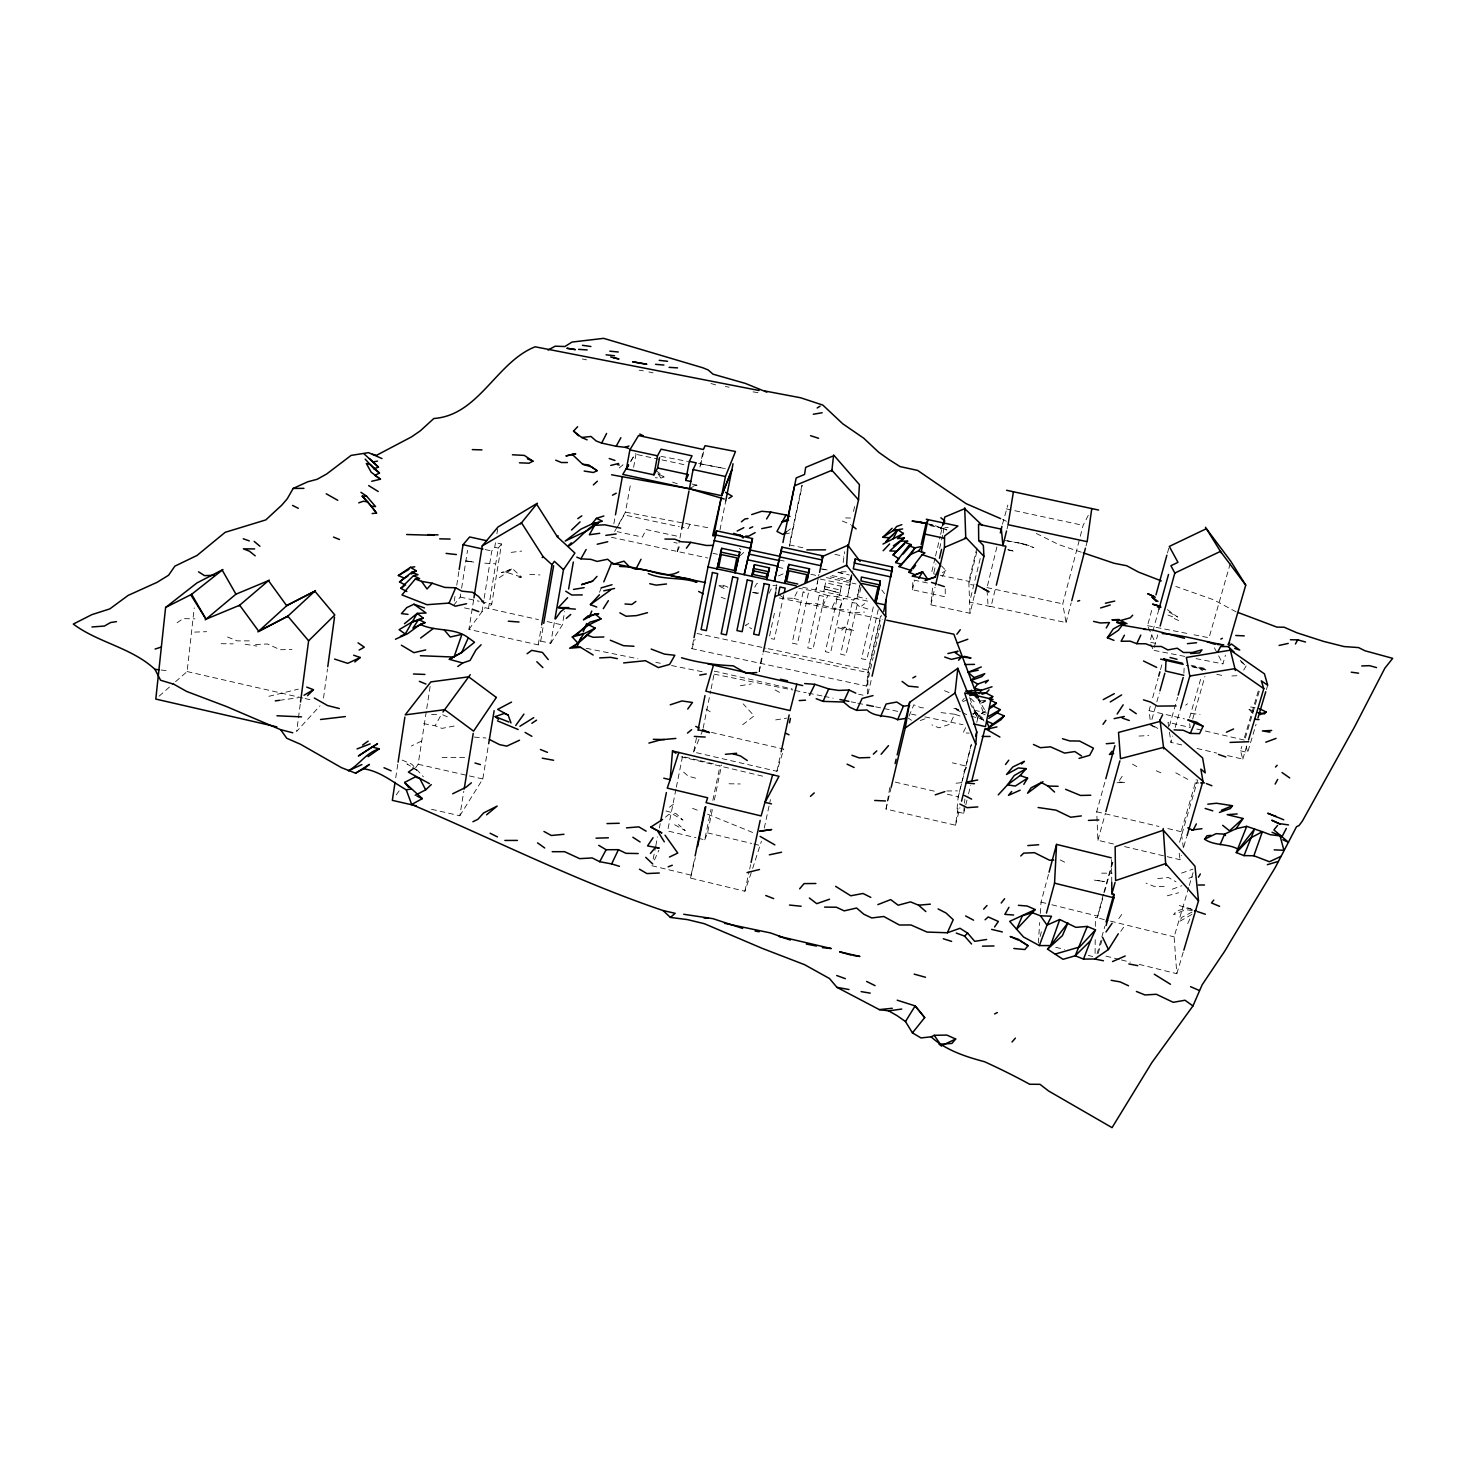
<?xml version="1.0" encoding="UTF-8"?>
<svg xmlns="http://www.w3.org/2000/svg" width="1466" height="1466" viewBox="0 0 1466 1466"><rect width="100%" height="100%" fill="white"/><g stroke="black" fill="none" stroke-linecap="round" stroke-linejoin="round"><path stroke-width="0.75" stroke-dasharray="5 3.75" d="M1103.275 894.645L1097.283 917.844L1108.259 920.556M1095.102 953.413L1095.212 937.635M1095.304 926.384L1095.377 917.368L1097.283 917.844L1103.88 894.315M943.243 533.074L944.745 520.961M974.304 595.746L970.034 613.264L930.855 604.872L932.633 587.115M867.579 693.931L868.184 672.619L881.323 615.225M1191.052 665.234L1203.769 668.184L1206.72 670.164L1186.287 665.436M1183.905 673.206L1184.162 667.03M945.24 588.819L945.258 596.809L912.475 589.79L912.952 579.876L929.224 583.376M1038.349 942.968L1039.687 922.535M1040.292 913.465L1041.025 902.103L1048.52 874.322M969.649 697.688L977.804 718.743L968.989 700.601M843.17 562.523L844.636 551.711M971.298 744.27L958.196 796.734L956.767 811.779L963.638 813.392L964.353 805.2M964.518 803.166L964.885 799.062M889.807 787.572L886.014 809.049L955.502 825.23L958.434 805.127M693.583 639.817L691.842 648.65L866.626 686.051L868.184 670.109L880.846 614.785M175.572 681.69L187.117 671.556L194.227 607.895M300.237 704.23L296.645 731.406L319.973 705.824M323.51 698.128L327.486 668.899M820.282 579.052L849.657 585.337L851.508 575.423L847.531 596.827L852.864 571.044M395.728 777.86L397.762 764.372M841.319 586.162L839.615 595.123L841.319 586.162L825.541 582.79L823.764 591.733L825.541 582.79M415.574 767.872L418.158 764.262L426.386 710.845M426.716 708.609L430.491 684.127M454.277 600.968L454.991 596.46M456.751 585.209L458.84 571.703M453.58 605.458L460.214 597.047L461.277 590.377M461.625 588.159L467.544 550.318M542.97 627.778L540.679 641.082L538.224 644.875L468.937 629.39L473.61 600.07M481.984 611.743L483.798 600.492M484.165 598.256L491.77 551.014L494.738 547.294L495.471 542.768M496.919 533.752L498.019 526.972M501.519 543.996L498.293 548.082L488.508 608.463L491.77 604.029L501.519 543.996L495.142 542.585M431.517 809.287L459.829 815.756L463.806 791.255M459.829 815.756L482.809 778.977L488.288 745.919M775.679 592.502L777.072 584.201M538.224 644.875L541.284 627.063M759.131 671.685L761.99 655.1M540.679 641.082L550.703 643.317L554.588 621.016M550.703 643.317L562.321 624.956L564.685 611.469M613.851 523.802L615.06 517.058M618.964 523.729L625.432 512.129L630.746 483.01M633.605 467.324L636.061 453.892M677.365 551.491L679.528 540.276M679.949 538.04L681.25 531.315M702.544 453.599L699.758 468.021L704.725 447.698M653.176 859.058L655.375 847.971M655.815 845.754L657.574 836.884M659.334 828.033L660.213 823.599M719.989 529.959L725.725 501.024M675.936 789.331L667.616 830.929L695.984 837.727M676.376 787.132L682.496 756.493M711.468 732.395L783.779 749.089L776.907 771.299L693.62 752.04L697.12 734.649M703.149 728.181L710.698 690.907M711.138 688.708L714.693 671.171L792.19 688.965M751.252 872.6L744.875 891.255L690.559 878.097L694.664 858.141M690.559 878.097L695.342 857.592M818.193 578.612L815.847 590.047L817.716 581.196M698.164 838.259L704.706 839.816L711.047 809.195M712.842 800.436L720.081 765.435M704.706 839.816L707.547 832.871L712.531 808.774M714.345 800.015L721.602 764.977M859.644 585.759L856.95 598.843L860.524 582.9M775.679 589.149L776.614 584.732M759.223 671.556L762.943 653.928M769.595 635.969L772.894 620.375M773.352 618.157L774.763 611.469M801.939 485.081L789.313 544.931L804.541 548.082M789.386 546.397L802.25 485.374M783.779 594.793L774.36 639.304L769.137 638.186M744.875 891.255L749.181 871.317M749.657 869.1L750.61 864.683M752.663 868.44L761.422 841.191M764.281 828.07L770.438 799.611M776.907 771.299L780.682 753.945M853.505 511.469L854.99 504.762M860.927 587.353L858.746 597.102L866.846 598.824M873.315 606.961L861.55 658.71L866.773 659.828L878.592 608.097M866.626 686.051L873.168 657.538M873.663 655.357L881.213 622.445M868.019 693.858L871.574 678.428M912.475 589.79L914.546 580.903M935.033 558.18L931.46 573.334L938.057 574.745M935.546 556.017L940.127 536.538M940.641 534.357L942.693 525.708M933.86 572.785L935.949 563.952M939.596 548.504L942.711 535.273M930.855 604.872L935.033 587.206M886.014 809.049L891.218 787.132M970.034 613.264L968.806 581.342L977.657 544.802M976.777 551.802L968.916 584.164L972.911 585.026M980.204 558.546L969.594 602.105L991.016 606.686L995.78 587.115M851.453 574.635L849.51 582.552L850.243 581.104L830.141 576.798M987.461 585.85L997.631 543.868M1002.469 524.187L1007.838 505.074M1007.05 528.878L1008.077 524.7M976.759 722.408L977.84 718.028M958.123 797.504L971.243 744.985M955.502 825.23L959.9 807.729M963.638 813.392L968 796.038M968.55 793.857L970.73 785.19M987.058 590.248L988.066 605.861L1066.057 622.592L1062.758 603.864L1079.727 538.443M1080.295 536.263L1083.117 525.359L1088.89 514.163M1066.057 622.592L1071.188 602.911M1086.013 546.03L1087.149 541.669M1040.09 936.572L1041.831 930.159M1158.855 609.416L1149.82 642.181L1155.538 643.317L1147.512 625.67L1152.349 608.06M1167.467 553.03L1169.282 546.433M1113.464 843.976L1097.924 840.293L1096.715 811.779L1105.199 780.92M1097.924 840.293L1105.254 813.813M1184.821 656.42L1153.449 650.281L1157.719 634.833M1150.132 719.44L1149.069 710.644L1150.26 706.319M1152.679 697.706L1158.085 678.282M1160.504 669.65L1162.3 663.182M1151.909 719.44L1156.216 704.047M1156.839 701.847L1159.294 693.033M1103.88 892.519L1112.254 862.613M1104.484 892.171L1113.464 860.084M1097.063 953.89L1104.869 926.237M1098.254 953.303L1102.469 938.35M1169.465 725.872L1177.583 697.266M1181.816 744.93L1170.931 742.382L1172.763 735.969M1175.182 727.411L1180.661 708.133M1230.249 563.567L1209.047 637.765L1191.455 634.302M1189.567 717.754L1200.691 678.96M1192.701 719.018L1204.905 676.522M1196.036 658.619L1222.919 663.878L1225.466 655.137M1183.374 847.788L1181.156 831.698L1196.293 779.619M1179.562 842.29L1197.722 779.857M1124.569 846.597L1180.038 859.717L1181.321 855.356M1183.85 846.652L1186.489 837.086M1139.155 964.353L1176.813 973.717L1174.119 936.847L1188.651 887.608M1189.274 885.482L1193.067 872.636M1227.555 755.595L1242.802 759.131L1240.529 750.812L1241.812 746.432M1244.414 737.691L1258.708 689.551M1245.349 738.039L1259.972 688.818M1176.813 973.717L1183.832 950.151M1242.802 759.131L1247.254 744.197M1240.529 750.812L1247.658 752.479L1256.069 724.277M1266.404 689.588L1267.705 685.245M818.523 575.918L818.981 574.415M691.842 648.65L695.104 639.176M599.502 592.282L602.086 586.034M693.62 752.04L700.235 736.28M701.06 734.319L702.709 730.38M689.918 524.297L688.049 528.621L681.433 527.21M908.993 716.141L913.868 704.816L920.795 707.638L926.75 708.17M677.365 551.473L680.645 543.886M654.477 859.919L658.857 850.262M1187.735 923.58L1191.088 916.268M806.685 603.259L816.342 603.68L838.735 609.599L843.903 598.458L853.249 599.979L856.254 598.403M965.599 727.704L963.144 732.872L969.118 733.11M832.267 607.199L837.306 596.735L843.903 598.458M960.028 715.994L954.696 714.235L949.858 724.277L938.881 727.814L931.936 724.9M822.811 605.953L827.832 595.636L837.306 596.735M779.582 595.178L784.145 598.036L793.876 598.311L797.889 590.303M769.009 593.309L773.04 585.374L776.98 585.282M940.659 528.914L942.693 524.938M754.752 587.243L756.676 583.688L760.744 583.065M617.131 527.595L624.095 514.896L679.234 526.734M423.601 723.618L435.127 725.762L441.468 714.272L448.266 717.222M614.639 531.462L617.882 525.671M630.783 461.552L635.144 454.148M1243.663 670.145L1246.155 665.967L1240.328 660.305M630.746 461.13L635.328 453.544M942.162 576.578L945.918 570.531L940.384 564.74M1119.383 780.443L1122.315 776.137M1120.775 931.368L1123.781 926.97M1118.851 918.541L1121.783 914.399M396.223 794.938L400.09 789.533M963.785 771.409L967.413 766.443L952.35 762.815M468.937 629.39L484.989 607.675L538.443 619.623M973.094 714.657L975.366 711.743L983.759 719.073M1253.045 713.502L1248.885 709.232L1250.81 706.924L1255.079 707.785M962.154 700.785L964.298 698.329M841.722 630.197L845.131 627.136L854.147 630.765L837.874 627.815L845.131 627.136M739.964 555.797L743.61 552.572L739.487 548.357M159.098 696.185L173.923 683.138M665.527 817.148L668.551 814.601L672.418 813.887L682.936 820.099L676.174 813.685L664.996 810.753M619.238 467.929L623.068 464.832L616.966 464.777L622.427 465.712M861.513 606.081L864.683 603.662M669.449 807.198L673.792 803.991M1185.628 705.164L1187.515 703.808M786.491 531.791L793.784 526.587M177.093 622.775L183.012 618.634L194.941 618.854M499.228 577.714L512.55 568.735L521.603 577.183L517.626 577.806M742.657 724.735L754.092 715.866L743.244 703.9M985.683 710.973L981.799 713.356L971.811 713.759M942.326 572.73L945.918 570.531M976.576 697.706L981.267 703.075L985.079 700.895M1191.913 914.436L1179.14 921.674L1181.926 917.276L1192.646 911.76M748.796 623.508L745.314 625.359L751.71 628.731M421.548 741.063L411.36 745.992M962.887 701.738L970.4 698.018L976.521 704.01M505.44 571.942L512.55 568.735L501.427 572.51L505.44 571.942L521.603 577.183M778.464 575.9L784.585 573.206M688.818 488.526L696.936 485.154L690.926 483.798M985.61 700.272L979.526 701.078L981.267 703.075L985.482 701.426M1188.816 878.281L1192.664 876.851M920.263 720.539L925.816 718.523M1172.305 889.184L1181.963 885.684M1181.541 873.113L1192.976 869.118M660.854 478.118L664.226 477L656.053 470.568L660.854 478.118L655.302 477.714M1167.284 895.799L1178.627 892.739M268.883 696.313L298.349 689.148M693.73 485.906L696.936 485.154M784.548 534.064L789.643 533.038M454.148 726.055L441.981 728.382L435.127 725.762M740.422 685.721L751.252 683.962M775.661 719.898L786.637 718.12M944.672 527.833L948.227 527.32M279.475 700.327L298.166 697.743M511.194 552.37L521.731 551.069M956.034 783.247L964.646 782.258M1157.737 878.574L1168.42 877.529L1175.989 881.762M1139.045 736.06L1148.758 735.565M854.788 612.531L864.555 612.055M1231.861 675.954L1238.587 675.624M255.505 644.545L267.398 643.977L280.134 649.731L291.972 649.456M194.648 632.103L206.651 631.681M431.59 714.473L439.488 714.308M1194.918 783.046L1198.767 782.972M1117 782.697L1125.192 782.569L1117.477 781.781M946.779 790.98L957.39 790.889M249.257 640.862L237.382 640.899L224.683 635.896M1101.644 873.168L1112.144 873.186M841.008 571.777L848.557 571.832M442.127 757.391L466.408 757.519M221.183 643.702L233.186 643.849M729.06 783.779L740.22 783.962M845.589 517.938L852.314 518.066M838.735 609.599L848.356 609.874M954.696 714.235L937.452 712.183M1164.224 886.6L1153.889 886.307L1146.027 883.082M484.77 563.182L495.087 563.769M529.739 574.36L539.983 574.947M753.781 592.722L759.608 593.125M474.324 737.105L485.942 738.003M161.132 670.017L167.307 670.695M1007.325 540.826L1021.637 543.483L1005.2 540.551M1192.243 910.533L1185.664 909.671L1173.57 914.766L1176.19 911.046L1187.68 907.857L1193.929 909.8M1191.143 713.282L1200.049 714.602M752.993 391.88L759.186 392.815M245.134 644.252L256.862 646.066M639.139 370.165L643.372 370.861M725.358 386.529L729.097 387.189M970.932 716.031L983.668 719.769M625.432 512.129L711.322 528.346M660.873 456.311L687.517 461.387M698.622 463.513L725.249 468.607M701.554 464.081L725.34 468.644M1147.512 625.67L1189.274 633.88M586.198 648.284L637.838 658.729M655.815 662.357L660.305 663.255M671.52 665.527L702.947 671.868M714.18 674.14L792.758 690.01M795.012 690.468L806.227 692.74M808.481 693.18L821.95 695.91M824.185 696.368L833.183 698.183M851.086 701.829L855.576 702.745M857.812 703.204L864.519 704.578M875.715 706.85L898.09 711.431M911.522 714.18L915.993 715.096M924.936 716.911L962.979 724.699M764.904 651.417L868.184 672.619M858.636 694.243L863.071 695.159M834.96 554.386L843.665 556.182M779.271 560.03L785.794 561.386M822.774 569.046L827.136 569.944M838.002 572.198L842.364 573.096M718.908 585.41L727.869 587.261M752.479 592.374L759.186 593.767M779.326 597.945L882.257 619.312M582.295 358.95L586.565 359.848M676.651 536.08L646.158 529.538L642.383 537.087L617.241 531.682M1216.817 674.323L1223.102 675.661M648.87 371.961L653.085 372.859M1006.244 508.867L1083.117 525.359M637.38 454.625L659.663 459.408M661.881 459.884L686.4 465.143M929.884 525.561L944.287 528.658M940.237 575.222L968.806 581.342M986.893 587.591L1062.758 603.864M820.209 568.716L826.916 570.164M838.094 572.546L849.272 574.947M832.028 575.588L850.921 579.638M673.847 542.42L677.237 543.153M712.971 553.323L717.405 554.276M777.915 567.232L784.328 568.588M810.808 574.269L816.379 575.46M826.384 577.604L856.016 583.944M611.414 537.271L707.675 557.996M824.863 586.693L840.714 590.102M802.745 587.243L869.723 601.573M697.083 633.477L765.967 648.229M768.184 648.705L868.184 670.109M485.136 549.567L491.77 551.014M460.214 597.047L479.144 601.243M481.251 601.701L491.77 604.029M464.502 607.877L471.062 609.325M494.738 547.294L498.293 548.082M547.13 621.566L562.321 624.956M418.158 764.262L467.214 775.422M469.432 775.935L482.809 778.977M187.117 671.556L302.857 698.036M305.093 698.549L311.763 700.07M1191.748 666.334L1206.738 669.797M974.377 710.222L986.49 713.007M1149.069 710.644L1184.528 718.89M1196.806 729.023L1244.707 740.165M895.286 782.129L936.499 791.695M947.348 794.224L958.196 796.734M1197.062 748.485L1216.67 753.048M1096.715 811.779L1158.928 826.457M1167.816 828.565L1181.156 831.698M684.714 757.024L697.981 760.176M700.18 760.707L713.447 763.859M681.122 756.786L764.611 776.632M707.547 832.871L751.655 843.445M753.854 843.976L760.469 845.57M651.857 865.71L691.695 875.312M958.672 709.544L953.285 708.225L960.395 711.688M1041.025 902.103L1049.693 904.247M1051.855 904.779L1097.301 916.012M1110.458 921.106L1174.119 936.847M1105.932 956.107L1119.218 959.405M1121.435 959.955L1130.304 962.154M1055.74 947.293L1064.444 949.455M1088.358 955.411L1092.701 956.492M695.617 778.171L688.287 776.192L681.727 770.475M1179.324 905.512L1193.342 910.038M710.9 383.487L717.021 385.301M827.832 595.636L814.894 591.311L798.878 588.287M867.854 609.013L858.856 606.136L853.249 599.979M1236.168 611.872L1213.775 599.851L1175.805 586.437M1081.248 552.187L1058.983 544.711L1035.766 533.184M793.876 598.311L800.326 600.492M672.564 482.131L677.823 483.982M722.976 585.209L727.191 586.803M1167.944 615.042L1175.842 618.029M692.593 808.352L700.033 811.229M707.51 814.143L752.644 832.468M721.125 597.212L725.34 598.879M944.452 690.688L949.547 692.758M842.327 521.053L850.628 524.462M1248.885 709.232L1254.108 711.413M402.069 760.084L411.763 764.171L423.381 776.797M985.244 714.822L981.799 713.356L984.822 710.222L979.526 701.078M1156.344 770.804L1163.528 773.975M1187.827 779.381L1173.808 771.702M1174.193 618.524L1180.606 621.456M1002.561 519.495L1006.409 521.255M962.191 712.549L967.322 714.913M719.604 586.363L725.835 589.35M658.564 474.104L664.226 477M1060.211 859.919L1067.743 863.786M1149.161 724.406L1155.739 727.979L1149.307 722.94M674.617 824.735L685.227 830.581L678.373 824.497M1167.376 609.636L1177.619 617.039L1166.808 610.791M775.129 689.918L781.708 693.638M1132.485 764.134L1139.375 768.129M1154.548 726.476L1157.792 728.455M955.594 708.408L958.892 710.479M410.407 766.077L406.962 763.914L410.718 766.333M412.587 767.543L418.213 771.189L413.852 768.239M706.044 709.068L712.641 713.411M908.169 718.028L911.449 720.301M1198.657 667.635L1203.256 671.3M1240.841 661.679L1246.155 665.967M984.053 721.089L975.366 711.743L983.026 720.942M881.799 590.01L884.511 593.583M978.188 697.285L981.267 703.075M1214.379 647.807L1217.586 653.836M1218.649 655.852L1222.919 663.878M1150.718 644.215L1153.449 650.281M978.463 699.429L984.016 714.162M977.309 713.172L978.518 717.424M1246.192 746.322L1247.658 752.479M1189.604 723.709L1190.264 727.503L1168.017 722.335L1168.842 728.071M1169.447 732.175L1170.931 742.382M1179.177 853.157L1180.038 859.717M1111.54 859.607L1111.759 882.422M803.13 591.952L792.153 643.116L797.376 644.234L808.407 593.07L803.13 591.952M819.219 595.398L807.784 647.935L813.007 649.053L824.497 596.515L819.219 595.398M825.486 589.204L838.955 592.85L825.486 589.204M836.958 599.191L825.358 651.692L830.581 652.81L842.217 600.309L836.958 599.191M852.204 602.453L840.623 654.221L845.864 655.339L857.482 603.571L852.204 602.453M470.568 561.588L464.246 560.727L474.489 562.229L470.568 561.588M1102.634 881.286L1094.167 880.095L1104.374 881.579L1102.634 881.286M1012.566 550.703L1006.171 549.384L1014.399 551.436L1012.566 550.703M932.852 524.901L926.677 523.582L946.908 529.941L932.852 524.901M1026.017 544.546L1019.768 543.08L1033.842 547.551L1026.017 544.546"/><path stroke-width="1.5" d="M872.068 676.229L885.757 616.71L885.849 599.631M935.565 584.989L944.452 547.441L944.58 535.97L957.921 526.037L926.255 519.239M974.835 593.565L983.924 556.329L983.374 545.48L978.702 540.569L978.537 524.278L1001.388 529.171L1002.927 545.59L1006.537 530.967M1046.449 913.08L1054.549 883.173L1056.565 844.398L1111.246 857.812M848.246 546.47L858.526 499.851L859.424 484.641L833.604 454.955M846.56 565.821L847.953 544.784M883.723 611.469L892.519 567.03L855.154 559.022L854.312 562.834M961.549 801.151L975.788 744.252L976.759 731.882L964.701 692.905L993.013 699.429M771.482 803.881L765.05 802.36L779.014 776.302L672.509 750.977L670.145 779.71L667.25 788.122L707.638 797.779L706.062 802.672L761.129 815.939L772.655 774.799M879.875 584.952L880.241 581.049L861.44 577.036L860.963 580.903L879.875 584.952L875.807 602.874L880.241 581.049M222.96 569.541L197.03 582.882L165.603 607.455L155.799 699.08L276.836 726.861M831.827 471.172L833.513 455.798L805.677 467.361L804.541 474.471L796.185 477.934L782.936 542.53M975.788 744.252L955.062 692.997L957.829 668.294L909.635 702.324L897.174 754.862M300.53 701.957L308.611 640.807L334.816 614.969L314.842 591.165L287.391 605.11L257.943 631.864L287.812 616.178L315.502 590.56M892.519 567.03L890.888 576.926L853.322 568.9L855.154 559.022M327.779 666.663L334.505 617.204M1091.767 508.574L1087.149 541.669L1008.077 524.7L1013.427 491.77M395.05 782.368L392.338 800.363L416.289 805.824M398.092 762.118L404.873 717.131M459.206 569.449L463.054 544.692L469.651 536.959L486.639 540.716M473.958 597.816L482.222 545.938L498.019 526.972L537.417 503.205M464.172 789.038L473.225 733.366M488.654 743.72L494.134 710.662M763.401 651.729L775.679 592.502M891.218 787.132L905.273 727.961L909.635 702.324M541.65 624.846L551.967 564.722L554.386 561.313L563.475 569.688L554.973 618.78M543.721 623.362L553.617 565.748M921.289 552.004L927.96 519.605L926.512 522.995M568.625 589.002L573.334 562.028M750.226 550.52L752.498 538.553L716.636 530.875L708.005 566.957L694.023 637.618M615.463 514.823L622.354 476.652M659.553 457.557L657.611 468.002L653.946 474.856L626.422 468.937L629.867 449.879L638.535 435.549L703.35 449.476L705.109 445.664L735.474 451.491L725.432 476.505L721.639 495.691L622.757 474.416L628.474 464.924M653.946 474.856L657.483 455.816L661.111 449.182L692.025 455.816L689.35 461.387L685.721 480.39L690.871 481.489M819.586 572.363L822.994 555.889L781.928 547.093L774.378 581.159L778.922 560.47L748.906 554.056L744.197 574.709L752.498 538.553M681.672 529.079L688.983 490.982M724.167 498.971L689.423 488.764L693.106 469.56L696.24 462.871L689.35 461.387M779.912 556.933L781.928 547.093M713.685 535.951L721.199 497.927L712.659 535.731M715.5 536.611L716.636 530.875M660.653 821.381L666.37 792.556M725.725 501.024L733.037 463.751M721.73 548.302L717.039 568.9L721.73 548.302L739.78 552.151L735.144 572.766L739.78 552.151M697.999 730.306L705.018 695.544M991.034 698.97L985.464 726.623L973.534 723.874M806.868 581.324L809.525 568.845L788.855 564.428L784.75 583.395L788.855 564.428M748.979 555.706L750.152 550.007L779.967 556.384L779.179 560.177M754.477 564.667L751.746 576.321L754.477 564.667L769.485 567.873L766.828 579.546L769.485 567.873M695.122 855.924L705.146 807.125M697.614 846.505L705.824 806.63M787.315 520.265L794.315 486.84M778.519 593.657L779.912 586.986L785.208 588.104L784.255 592.557M807.271 579.382L809.525 568.845M804.926 583.303L806.795 574.635L788.91 570.805L786.619 581.654L797.779 584.036M751.087 862.466L760.176 820.374M822.994 555.889L820.978 565.729L779.674 556.878L780.718 552.81M781.14 751.783L789.148 714.913M789.478 722.83L790.431 718.45M874.964 600.565L878.061 586.95L861.788 583.468M921.179 544.564L925.797 524.681M939.468 558.234L941.575 549.347M895.103 763.603L896.129 759.223M1000.325 532.928L1001.938 526.367M996.33 585.172L1005.896 546.232L978.702 540.569M975.66 736.317L976.759 731.882M971.83 780.847L984.914 728.804M796.808 684.219L790.082 710.57L705.879 691.201L713.484 665.106M1071.756 600.712L1085.426 548.229M1049.088 872.178L1056.565 844.398M1155.978 594.848L1166.863 555.229M1105.804 778.721L1114.893 745.644M1158.855 609.416L1168.512 574.452M1105.859 811.614L1119.877 760.872M1160.174 626.019L1174.834 573.059L1170.913 565.711L1177.968 562.339L1169.282 546.433L1206.39 528.695L1230.872 561.386L1245.733 585.136L1228.618 644.197M1158.69 676.119L1159.899 671.813M1159.918 690.834L1164.847 673.224M1106.079 925.559L1113.903 897.797L1113.867 894.315L1111.869 893.82L1115.076 882.477M1106.06 921.986L1113.867 894.315M1178.206 695.067L1183.19 677.475M1180.661 708.133L1189.806 676.028L1186.361 657.464L1230.359 650.171L1264.425 673.847L1267.705 685.245L1261.31 680.81L1263.802 688.654L1248.537 739.909M1187.039 835.748L1202.945 781.25L1200.856 769.082L1205.235 772.857L1202.596 757.922L1160.174 721.4L1160.009 720.008M1183.832 950.151L1198.492 900.857L1194.955 866.204L1163.326 830.214L1163.198 828.528M1258.011 717.772L1265.763 691.75M751.325 544.289L750.079 548.302L714.015 540.569M748.906 554.056L750.152 550.007M678.813 752.479L670.145 779.71L663.75 778.189M1059.735 919.512L1050.554 945.57L1047.512 949.143L1063.052 959.332L1075.201 955.777L1090.594 940.622L1095.505 929.884L1087.259 926.439L1075.879 927.355L1059.735 919.512L1047.017 925.119L1039.357 945.588L1023.525 936.994L1009.671 921.363L1035.234 909.561L1027.19 906.025L1018.412 905.31M1244.011 855.613L1253.851 855.759L1262.373 831.717L1246.723 826.348L1236.131 828.693L1224.586 834.154L1216.157 833.659L1204.557 839.23C1214.838 846.212 1227.995 843.225 1238.513 849.4L1254.548 829.005L1244.011 855.613L1236.278 852.571L1246.723 826.348M943.444 524.59L944.727 517.04L964.72 508.665L982.348 525.469M1087.259 926.439L1075.201 955.777L1083.502 959.094L1094.662 959.002L1103.44 960.761M1083.502 959.094L1090.594 940.622M382.003 458.583L368.534 452.646L351.125 455.395L326.79 473.903L317.169 479.29L307.805 481.764L293.182 488.435L287.244 498.806L281.784 505.129L265.786 519.917L225.159 532.323L197.049 555.431L174.875 566.151L168.553 575.258L157.027 582.35L128.128 595.416L109.803 608.903L91.9 614.62L73.3 624.076C98.442 642.859 131.354 647.441 154.956 669.357L160.582 680.242L173.758 684.201L186.64 691.439L226.57 706.575L280.629 729.683L286.75 738.259L300.475 744.252L341.431 767.634L355.578 773.168L363.715 768.77C380.244 771.354 392.21 781.763 406.229 789.789L411.671 804.486C495.343 840.036 576.999 881.451 663.072 910.551L670.402 917.423L687.517 919.622L704.358 923.708L762.155 948.337L804.614 964.701L829.536 978.555L836.921 987.333L879.325 1009.616L888.689 1010.88L897.21 1015.736L905.493 1021.545L912.438 1032.87L920.96 1037.928L931.112 1036.828C945.57 1050.169 965.746 1056.748 984.621 1061.75C999.812 1068.714 1014.93 1076.154 1029.663 1084.254L1039.999 1084.327L1048.557 1090.961L1112.053 1127.647L1151.745 1062.758L1192.957 1005.933L1202.157 984.785L1221.838 955.411A101.557 13.322 -70 0 0 1229.479 943.078L1275.237 867.542L1296.53 826.677L1298.931 825.651L1302.431 821.015L1354.547 726.916L1384.839 668.221L1392.7 658.344L1365.029 650.794L1358.579 647.587L1344.047 646.561L1323.523 641.375L1296.915 632.799L1284.106 627.21L1276.923 627.118L1238.33 612.586M577.219 646.469L580.646 638.131M583.23 631.883L586.657 623.545M589.222 617.296L591.788 611.047M603.79 581.855L611.505 563.109L705.476 582.625M935.125 577.109L940.384 564.74L934.887 558.931L922.169 554.643L908.847 572.29L915.096 574.709L922.627 571.832L927.74 579.235L935.125 577.109L925.064 580.591L927.74 579.235L912.365 576.175L915.096 574.709M1220.115 844.654L1224.586 834.154L1225.484 835.583M816.195 698.696L823.067 701.389L843.536 702.012L849.84 707.308L856.639 710.369L866.974 709.984C875.88 718.193 887.901 714.382 897.613 719.696L903.386 706.209L909.671 705.366M1190.282 733.403L1194.698 723.105L1203.11 726.275L1199.554 733.623L1190.282 733.403L1183.3 730.288L1174.046 729.866M406.852 591.549L400.768 588.306L413.559 575.625L419.679 578.685L415.281 579.07L401.977 594.939L426.973 604.707L449.091 603.076L455.688 587.793L461.827 591.165L472.51 592.282L478.557 596.497L484.183 603.314M880.553 716.562L886.124 704.01L896.789 702.031L903.386 706.209M395.435 639.231L407.585 633.733L420.284 624.406C435.604 631.974 454.258 627.136 468.314 637.747L461.68 652.498L449.347 659.315L462.67 662.999L470.055 660.47L476.029 649.878L481.105 644.783M824.625 907.106L836.371 907.234L844.214 910.862L856.602 908.022L863.877 914.271L871.775 917.954L883.778 916.488L899.373 925.009L910.991 924.973L927.025 932.064L947.366 932.761L953.23 919.695L945.973 912.988L938.075 908.92M823.067 701.389L828.711 688.91L838.68 690.431L849.052 690.01L855.814 693.125M843.536 702.012L849.052 690.01M856.639 710.369L862.1 698.476L872.985 695.599M1124.422 635.199L1121.069 641.265L1130.121 641.155L1136.791 643.684L1140.786 635.108M685.721 480.39L688.415 474.618L657.611 468.002M552.169 851.691L564.612 851.691L579.675 858.655L592.209 857.94L599.722 861.715L611.652 863.932L618.432 849.675L625.982 853.322L638.205 853.542M809.525 695.287L814.858 684.329L828.711 688.91M1281.889 836.939L1286.323 828.437M882.972 544.051L893.215 538.773L897.668 529.812L900.106 529.684L893.325 530.564L882.825 537.271L889.276 537.747L892.886 535.053M1159.918 720.246L1162.648 714.767M577.622 426.716L573.536 431.096L581.654 437.473L591 436.465L596.112 440.954L601.646 443.08L606.594 433.46M942.693 524.938L944.745 520.961L940.86 517.755M1201.955 828.711L1191.675 829.994L1193.049 830.251L1196.366 823.874M619.587 566.426L629.574 566.939L635.786 569.266L641.045 559.261M1217.586 652.315L1220.592 646.579L1228.068 646.561L1231.477 644.032L1239.741 650.079L1234.702 648.375M400.401 636.317L405.239 633.972L417.224 613.356L426.075 613.026L413.962 604.212L406.76 607.62L401.446 613.613L408.024 614.382M599.722 861.715L606.118 849.73L618.432 849.675M905.493 1021.545L915.15 1005.914L924.698 1017.587L912.438 1032.87M1275.145 784.072L1277.692 779.436M601.646 443.08L616.16 446.269L620.888 437.711M1236.131 828.693L1243.04 818.486L1227.189 814.656L1237.176 813.942M576.816 557.153L580.884 558.839L586.125 549.53M1295.413 643.977L1297.758 639.854L1305.528 642.016M1106.005 931.991L1112.126 923.268M1118.301 933.805L1108.443 949.51L1094.662 959.002M1008.956 907.344L1004.833 914.363L1013.611 915.022M626.422 468.937L628.602 465.253M1106.244 627.961L1109.45 622.555L1100.343 622.977L1093.563 621.382M1117.147 714.034L1123.158 704.834M1198.437 877.199L1200.342 873.993M918.724 578.337L922.627 571.832L912.365 576.175M1132.687 615.17L1130.304 617.772L1120.647 620.539L1111.924 619.806L1119.218 619.513L1116.726 622.409L1123.781 623.142L1118.448 630.215L1107.38 637.747L1113.977 640.367M789.991 516.527L785.996 515.006L776.962 531.443L782.844 534.412L786.491 531.791M911.027 554.295L914.931 547.844L922.041 546.397L918.614 550.868L911.027 554.295L899.006 566.591L911.632 570.64L908.847 572.29M1023.818 784.365L1027.574 778.134L1020.153 775.551L1007.49 784.86L998.254 794.884M766.59 518.946L770.841 512.092L785.996 515.006M603.314 608.628L608.372 600.657M653.048 837.727L647.551 845.9L659.224 848.081L655.522 847.293L650.428 853.432M979.068 693.748L981.414 690.266L992.024 686.766M994.589 926.988L998.364 921.473L988.212 916.946L985.097 919.768M563.475 569.688L574.91 553.048L557.392 536.868L536.629 504.176L520.65 523.838M881.103 754.257L888.488 745.626M523.93 714.107L515.757 725.468M1204.557 839.23L1206.994 835.73L1211.063 835.382M555.577 618.854L560.635 611.688L564.996 608.298L575.405 609.141M1103 724.332L1105.877 720.337M687.719 709.031L692.483 702.471L681.892 700.95L670.219 704.816M442.97 712L470.238 674.708M542.2 557.575L543.006 556.494L521.511 522.812L482.222 545.938M557.392 536.868L558.143 535.841M686.363 548.211L690.724 542.347L706.612 545.499L712.531 545.37M956.895 634.228L960.285 629.72M912.97 568.863L915.627 565.326M1207.801 804.193L1216.432 803.24L1232.485 805.714L1230.341 808.536L1219.382 812.457M1005.493 764.501L1008.773 760.213M1213.756 900.032L1211.521 902.946L1219.565 906.336M895.634 562.541L908.645 545.755L911.302 544.637L905.09 542.457L893.087 554.973L898.896 558.876L895.634 562.541L901.902 564.52L899.006 566.591M903.203 562.852L914.931 547.844L908.645 545.755M985.464 683.046L988.396 680.206L977.73 684.072L974.45 688.177L981.414 690.266L965.563 691.182M1001.205 903.019L1004.613 898.75M596.424 518.341L591.898 523.967L580.957 529.116L565.198 541.082L587.17 530.619L598.623 522.592L591.898 523.967L602.398 521.2L596.424 518.341L603.864 515.977M1112.144 751.178L1109.45 754.514L1113.61 753.542M892.116 528.291L882.825 537.271M988.762 718.377L997.192 712.934L1004.137 715.866L1000.966 719.733L986.398 729.262L999.904 737.05M1277.564 825.431L1273.917 829.921L1288.504 842.327L1282.805 839.761M889.276 537.747L885.94 541.76L897.668 529.812L903.441 533.459L893.215 538.773M1011.668 791.493L1008.48 795.342L1020.153 790.192M1020.153 775.551L1026.237 768.642L1018.375 767.964L1006.519 774.451L1012.804 766.975L1024.386 761.312L1021.545 764.006M799.648 888.817L804.064 883.595L815.866 883.503M1018.247 940.091L1010.147 936.517L1018.485 939.321L1028.069 945.717L1024.862 949.528L1013.812 948.484M889.605 543.959L883.173 550.74M580.06 521.914L571.52 529.996M955.667 1039.027L951.91 1043.426L939.083 1044.305L941.392 1045.771L955.667 1039.027L946.834 1035.069L934.227 1035.308L931.112 1036.828M893.087 554.973L904.54 543.996M1012.016 1042.014L1015.388 1038.13M903.038 554.13L911.302 544.637M564.996 608.298L558.344 607.62L567.599 597.725M599.447 594.756L590.395 604.652L596.772 607.052M1107.38 637.747L1113.225 628.969L1123.781 623.142M455.688 587.793L444.839 587.426L432.195 583.23L427.027 588.966L421.548 581.361L415.281 579.07M1259.349 708.646L1266.166 711.981L1264.388 713.942L1257.975 712.586M983.668 909.14L987.003 905.512M997.192 712.934L1000.215 709.617L993.435 706.209L989.55 708.591M1095.505 929.884L1079.599 946.981L1055.318 954.054M592.557 581.159L581.654 584.604L592.557 581.159L597.01 576.395M989.678 699.758L992.702 696.533L986.032 692.997L968.806 692.557L971.683 690.156M958.544 660.231L961.659 656.933L971.005 657.996L964.097 656.31M989.257 726.751L1004.137 715.866M1275.512 767.048L1277.198 765.27M1035.234 909.561L1016.543 929.371L1022.37 915.792L1032.229 912.695L1040.457 915.774L1051.525 916.25L1047.017 925.119L1040.457 915.774M989.037 689.863L986.032 692.997L981.945 694.243M993.435 706.209L996.422 703.13L991.364 700.601M896.386 551.179L889.77 550.941L904.284 537.875L897.449 538.608L903.441 533.459M1236.278 852.571L1250.59 837.966L1262.373 831.717L1270.161 834.667L1280.698 835.986L1272.048 832.267M307.53 695.672L313.449 689.698L306.742 687.114M1020.776 855.979L1023.689 853.139L1034.465 852.681L1049.528 860.212L1053.797 860.102M971.17 680.426L974.139 677.604L984.804 673.627L981.835 676.614L971.17 680.426L977.73 684.072M873.315 754.165L876.796 750.867M415.19 795.268L425.671 789.862L431.261 784.585M595.233 628.126L583.505 633.99L578.08 643.317L572.271 636.995L588.874 624.901L595.233 628.126L578.08 643.317L569.633 648.229L580.573 647.331L593.18 655.009M287.098 616.838L287.812 616.178L308.611 640.807M593.345 484.916L597.377 481.215M590.926 631.443L573.701 646.671L580.573 647.331M1243.04 818.486L1229.534 830.819L1222.681 825.321M568.496 545.444L571.355 542.841M1047.512 949.143L1062.41 935.638L1067.926 922.92L1050.554 945.57L1039.357 945.588M810.441 796.35L814.235 792.904M956.272 933.072L964.536 936.078L967.743 933.201L974.688 941.337L986.618 939.486M566.279 618.359L570.714 614.492M670.402 917.423L675.166 913.3L663.072 910.551M368.094 756.658L379.254 748.833L372.089 746.982L358.382 755.998L377.532 743.775L372.089 746.982M486.565 814.803L497.157 806.08L483.615 812.952L477.971 819.237L472.913 821.73M238.903 605.879L269.194 580.041M471.392 782.789L466.06 787.242L452.682 793.784M205.222 619.861L236.667 593.565M1042.949 781.671L1027.538 793.216L1031.074 787.81L1040.97 782.697M354.809 661.954L360.215 657.501L353.654 655.21M404.469 623.71L417.224 613.356L423.289 618.194L411.433 622.39L399.1 629.684L405.239 633.972M687.481 733.073L691.622 729.702M741.43 521.804L744.948 518.964L747.972 518.524M1227.977 644.307L1229.699 642.914M405.606 585.154L399.54 581.965L411.836 572.235L416.362 570.805L410.37 567.36L398.349 575.533L404.451 578.19L407.86 576.083M399.54 581.965L404.451 578.19M363.715 768.77L369.414 764.409L355.578 773.168M420.632 638.04L433.405 628.419M635.859 601.463L631.791 604.468L625.011 603.974M398.349 575.533L408.977 569.376M527.119 653.726L531.737 650.354L542.42 652.425L548.229 659.553M893.399 545.773L904.284 537.875M457.777 666.517L462.67 662.999M413.852 768.239L408.391 772.142L429.355 783.577M362.615 745.058L368.149 741.136M662.54 819.476L650.831 827.062L661.697 832.871L650.831 827.062M905.273 727.961L955.062 692.997M577.787 518.652L581.819 515.849M590.395 604.652L610.699 589.918M598.623 522.592C586.492 527.943 579.4 539.433 568.588 546.177M531.828 723.306L536.501 720.209M400.768 588.306L403.993 586.217M737.16 531.058L743.793 527.687M1027.574 778.134L1015.26 786.069L1007.49 784.86L1014.27 775.496L1026.237 768.642M728.84 498.385L732.212 496.241L725.578 492.301M533.734 717.644L519.917 726.275M411.268 573.976L416.362 570.805M922.169 554.643L924.954 552.92L918.614 550.868M1110.275 701.957L1121.618 694.921M817.167 407.988L820.08 406.174M990.631 706.685L996.422 703.13M588.874 624.901L601.023 618.89L595.049 613.888L583.431 619.843L587.829 615.995L598.733 613.778L595.049 613.888M974.139 677.604L968.036 672.308L981.267 666.957M304.012 695.25L313.449 689.698M944.452 547.441L966.406 538.022L983.924 556.329M511.524 702.104L497.652 709.397L508.171 715.096L510.993 722.958M988.689 716.306L1000.215 709.617M988.89 698.714L992.702 696.533M359.152 650.043L364.301 647.166L358.052 642.841M411.671 804.486L422.318 798.622L404.616 782.423L415.245 776.925L419.826 778.556L425.671 789.862M912.842 677.933L915.719 676.321M449.347 659.315L461.68 652.498L474.526 642.273L468.314 637.747M498.55 719.366L495.16 716.617L504.231 713.447L508.171 715.096M755.155 532.634L748.595 536.171L745.663 536.098M1103.238 699.63L1114.27 693.693M612.495 495.178L616.233 493.199M380.445 479.217L371.173 472.217L366.335 463.513L370.44 464.557L379.474 473.005L374.948 475.35L380.445 479.217L371.723 481.269M379.254 748.833C366.317 752.534 359.701 764.501 348.432 770.786L361.9 764.556M512.404 454.79L524.297 455.395L532.964 461.167L529.043 463.201L519.477 462.816M314.842 591.165L286.695 605.715L268.48 580.628L235.953 594.188L222.209 570.127L190.837 594.939L206.01 619.183L239.673 605.22L258.676 631.205L287.812 616.178M548.009 350.044L555.211 346.196L564.868 346.526L572.015 342.073L603.644 338.353L702.947 367.819L708.17 369.963L713.026 374.178L745.424 383.432L766.773 392.137M165.603 607.455L191.643 594.298L206.01 619.183M994.589 1013.941L997.375 1012.548M572.253 454.35L575.753 453.874L565.931 455.944L572.253 454.35L582.662 464.264L591.659 466.958L597.083 470.714L593.4 472.492L584.164 471.044M905.09 542.457L907.802 541.137L901.132 541.064M1220.812 639.084L1222.369 638.333M1174.834 573.059L1220.427 551.399L1245.733 585.136M360.215 657.501L347.717 663.347L334.578 659.077M749.547 528.291L752.754 526.789M787.883 519.202L781.726 522.061L788.561 520.448M519.532 740.22L506.796 746.121L499.613 744.655L489.387 739.487M1280.899 856.401L1269.409 861.733L1253.851 855.759M411.433 622.39L418.653 619.495L425.012 622.61L412.899 628.181L418.653 619.495L423.289 618.194M1226.437 732.194L1233.547 728.987M1156.161 601.372L1152.148 597.193L1153.925 596.405L1147.658 593.675L1155.263 597.248M821.363 557.007L847.916 545.315L860.102 561.405M1112.511 961.568L1125.21 955.979M774.983 596.644L846.597 565.235L885.757 616.71M1259.954 714.602L1266.166 711.981M794.865 485.631L831.918 470.293L858.526 499.851M964.976 537.71L966.406 538.022M1221.398 810.258L1232.485 805.714M901.847 524.645L896.679 526.459L893.325 530.564L902.653 528.933M877.841 904.632L890.687 899.611L898.145 905.218L910.551 901.883L918.577 905.2L925.871 911.577M357.044 748.924L370.128 743.885M420.284 624.406L425.012 622.61M668.203 866.809L672.289 865.252M365.181 459.115L374.05 468.79L378.466 467.141L364.136 453.91M1265.763 742.217L1276.08 738.388M669.467 857.042L677.75 853.065L665.033 835.18M957.371 643.024L967.817 639.249M978.188 697.285L976.118 693.418L973.626 694.334L976.576 697.706M947.366 932.761L960.01 928.29L967.743 933.201M358.73 502.838L363.33 501.244L367.599 501.83L376.542 513.063L372.162 513.558M829.536 899.226L816.745 903.661L809.397 898.017M616.16 446.269L625.102 447.313L628.969 445.994M969.686 695.617L976.118 693.418M935.216 794.847L944.855 791.622M751.692 514.584L761.697 511.286L770.841 512.092M155.084 649.053L160.967 647.147M1100.636 607.932L1110.257 604.982M675.863 738.424L660.8 739.799L648.907 743.079M1267.357 864.683L1278.242 861.44M601.023 618.89L589.882 622.189L576.431 634.833L583.505 633.99L572.271 636.995M1079.031 758.398L1089.696 755.283L1093.453 748.21L1079.562 741.045L1069.777 740.935L1062.502 738.717M601.152 587.866L612.018 584.732M1077.657 601.133L1079.636 600.565M635.786 569.266C650.409 568.093 664.153 580.005 678.721 571.832M647.514 612.678L636.592 615.61L626.074 616.251L619.825 612.825M747.037 872.6L759.48 869.503M610.754 465.437L618.597 463.494M1194.442 910.826L1195.999 910.441M597.212 544.234L607.749 541.742M425.708 649.914L413.943 652.682L401.372 645.205M1105.382 603.241L1114.728 601.078M947.861 653.543L958.049 651.216L955.337 652.81L961.659 656.933L951.416 659.37L944.672 657.025M1279.122 645.443L1288.229 643.409M986.398 729.262L996.935 726.916M466.555 603.717L455.285 606.209L449.091 603.076M603.772 590.835L614.529 588.471M1114.142 718.633L1124.294 716.471M769.357 854.825L781.58 852.222M968.036 672.308L978.243 670.182M413.559 575.625L418.012 574.709L411.836 572.235M761.734 528.64L771.464 526.66M373.225 461.918L377.495 461.13M966.79 782.019L977.712 780.004M699.703 675.111L706.264 673.957M813.3 414.237L822.133 412.752M573.481 589.424L584.146 587.664M1189.806 676.028L1234.958 668.624L1263.802 688.654M406.229 789.789L411.268 788.983M897.613 719.696L906.061 718.358M116.474 621.639L110.61 622.519L104.453 626.037L91.973 626.972M599.704 533.312L589.369 534.76L594.591 525.359L604.743 524.81L620.686 528.126M888.689 1010.88L901.773 1009.048M605.861 535.365L616.16 533.954M275.296 700.895L279.475 700.327M410.37 567.36L414.75 566.811M320.541 719.494L345.353 716.562M1081.322 815.921L1070.693 817.24L1055.978 810.148L1038.093 807.509M666.499 583.981L656.182 585.154L649.731 583.706M1248.739 741.723L1230.047 742.419M879.325 1009.616L892.281 1008.278M1187.423 643.666L1196.568 642.731M563.952 834.282L551.326 835.492L543.959 831.46M725.377 754.312L736.628 753.267M918.577 905.2L930.379 904.155M985.354 729.262L989.568 728.895L987.186 722.573M623.636 662.925L645.425 660.69L658.381 667.58L669.614 664.428L674.836 655.284L664.465 654.129L651.179 649.072M1106.262 743.72L1114.197 743.06M626.495 827.869L638.81 826.861L646.139 831.167M825.56 549.842L806.868 549.878M1027.831 845.589L1038.679 844.746M1190.575 653.561L1199.683 652.901L1201.992 649.841L1192.353 652.48L1183.447 652.498L1177.235 648.21L1167.816 649.914L1161.365 646.488L1152.423 646.396L1145.771 643.794L1136.791 643.684M977.84 806.905L967.102 807.674L959.827 804.028M756.786 672.528L746.176 673.26L733.165 665.802C715.683 665.106 698.183 662.632 681.525 657.758M799.19 700.583L805.512 700.18M599.686 657.922L610.534 657.318L617.351 658.637M1271.663 730.471L1262.373 730.929L1269.977 732.139M406.687 534.522L433.881 535.31M659.297 873.003L646.927 873.571L639.469 869.21M1088.45 820.41L1098.804 819.934M1361.731 665.967L1369.482 665.656L1376.537 667.598M214.238 575.295L204.525 575.625L198.57 571.85M869.796 757.501L859.131 757.867L851.929 755.265M603.882 636.959L593.107 637.289L586.547 634.925M596.039 838.167L608.372 837.801M606.997 823.58L619.22 823.269M1090.759 795.232L1080.479 795.452L1065.562 789.294M1200.709 782.936L1204.557 782.862M964.848 664.538L974.523 664.373M982.495 946.156L993.985 945.955M582.259 594.903L571.795 595.013L565.729 591.219M362.212 496.149L366.555 496.113L375.571 506.576L371.338 506.173L362.212 496.149L367.599 501.83M293.182 488.435L303.938 488.361M567.415 462.523L561.368 462.523L555.724 460.177M558.344 607.62L568.881 607.602M504.854 840.458L517.425 840.421M1198.345 885.006L1204.502 885.006M982.073 736.445L990.081 736.463M254.663 548.925L243.356 548.852L249.422 551.198L255.212 555.834M664.904 539.048L674.8 539.195L680.957 541.724L690.724 542.347M1290.428 639.744L1297.758 639.854M439.69 538.847L450.099 539.067M653.305 739.322L664.465 739.56M427.651 534.632L438.059 534.87M472.309 449.604L481.966 449.879M301.501 716.874L276.946 715.775M1040.713 782.258L1047.933 786.014L1058.122 786.307M413.467 673.994L424.92 674.433M1274.192 849.877L1283.886 850.262L1279.873 835.089M1235.765 635.493L1244.213 635.859M1176.08 705.934L1157.26 706.099L1150.59 702.067L1143.443 699.85M874.707 800.454L885.482 800.967M580.884 558.839L590.945 559.371L597.157 561.423L607.657 559.242L613.356 564.263L624.003 561.166L629.574 566.939M633.972 646.268L623.398 645.663L610.314 640.221M694.334 736.408L705.183 737.068M703.882 917.918L708.005 918.174M669.119 367.343L677.53 367.893M1254.566 719.275L1259.056 719.568M578.612 349.348L587.188 349.934M1217.348 644.472L1223.798 644.93M508.335 621.199L519.001 622.005M804.669 683.559L814.858 684.329M1144.03 629.317L1152.789 630.014L1184.51 638.315M655.522 364.319L663.915 365.052M420.375 655.705L454.02 657.061L461.918 634.375L450.264 637.014L444.436 630.142M1222.497 644.728C1202.102 641.045 1183.044 634.998 1162.3 633.55M609.801 351.18L618.267 351.987M918.101 687.096L908.389 686.143L902.085 681.415M966.277 782.936L974.45 783.724M806.355 944.067L816.58 946.065M822.353 947.641L831.24 948.539L778.812 936.279L790.394 940.018M918.357 521.749L912.035 521.108L926.677 523.582L918.357 521.749L924.515 523.105M789.496 905.053L801.132 906.245M154.956 669.357L159.079 669.797M606.081 354.809L614.547 355.762M659.187 360.324L667.525 361.277M582.662 464.264L588.636 464.924L597.083 470.714M446.122 553.397L456.402 554.569M1351.267 672.198L1358.579 673.187M582.46 345.316L590.926 346.507M1157.37 606.924L1160.834 607.4M1288.504 824.918L1279.25 823.599L1271.737 820.227L1280.166 824.222M853.267 955.429L859.901 956.455L839.597 951.819L851.068 955.099M861.11 991.621L870.236 993.123M421.548 581.361L432.195 583.23M611.597 474.801L689.423 488.764M1111.155 980.296L1120.152 981.908L1128.527 985.793M836.921 987.333L849.034 989.532M542.255 758.179L553.617 760.268M1128.82 963.95L1137.781 965.654M755.137 931.02L759.113 931.79M839.908 699.539L848.851 701.371M866.754 705.036L873.479 706.392M683.706 914.271L712.971 918.669L742.657 928.436M886.728 620.246L953.853 634.192L977.675 697.321M1006.592 490.304L1098.602 510.04M629.867 449.879L657.483 455.816M693.106 469.56L725.432 476.505M944.196 538.242L925.449 534.21M854.586 563.146L892.189 571.19M715.17 534.815L751.252 542.53M780.883 551.124L822.224 559.975M720.411 552.004L738.571 555.889M747.733 559.792L777.731 566.206M787.938 568.222L808.737 572.675M753.359 568.46L768.459 571.685M708.005 566.957L796.203 585.832M876.356 603.002L885.226 604.89M463.054 544.692L482.937 549.072M780.462 679.253L787.499 680.792M1116.726 622.409L1125.173 624.296M1160.614 659.132L1183.172 664.355M707.62 663.75L802.708 685.575M1182.586 663.273L1163.509 658.875L1166.038 660.378L1165.47 671.025L1183.813 675.276M613.631 357.741L619 359.005L610.662 357.008M991.621 929.389L1002.323 931.918M764.849 390.982L800.674 397.781L822.829 405.074L842.73 423.766L863.676 438.169L878.757 452.316L889.294 459.774L900.014 466.573L917.624 470.421L966.094 503.644L1000.637 518.616M1054.549 883.173L1113.903 897.797M699.08 730.013L709.489 732.634L702.562 729.665M339.324 708.536L327.541 705.549L314.31 698.018M1145.679 629.226L1121.563 625.047M280.629 729.683L292.779 732.78M1170.033 657.501L1177.015 659.297M372.511 454.24L376.524 455.303L411.598 436.85L420.339 430.821L433.826 418.506C478.961 415.299 496.369 361.992 535.182 346.801L759.095 390.506M914.143 974.12L925.486 977.254M1159.185 606.026L1152.569 604.175L1160.632 606.466M733.183 753.854L740.477 755.961L747.275 760.524M724.516 923.305L770.548 932.944L782.056 937.067M474.966 762.998L480.39 764.611M1207.104 641.851L1215.204 644.325M611.652 863.932L619.44 866.314M625.102 447.313L628.841 448.486M1205.144 808.444L1212.803 810.845M931.533 582.442L935.821 583.798M943.279 938.753L951.617 941.392M810.57 435.695L818.614 438.279M970.62 693.143L974.249 694.316M1197.117 911.504L1205.382 914.253M937.965 584.476L944.379 586.638M497.469 720.851L518.158 729.518M1083.301 552.865L1113.977 563.237L1126.786 565.766L1138.624 572.143L1161.274 580.903M609.215 458.51L614.932 460.471M1122.131 718.01L1129.278 720.502M1218.448 754.404L1225.796 756.969M243.228 538.773L249.293 540.899M413.962 604.212L424.499 607.932M733.715 533.294L742.621 536.501L739.945 534.998L743.152 538.04M836.701 975.531L845.351 978.665M472.382 609.306L478.741 611.615M897.229 1000.197L915.15 1005.914L924.698 1017.587M495.16 716.617L508.904 722.023M668.184 574.69C677.512 578.575 687.957 576.541 696.881 582.332C680.975 576.761 663.695 580.408 648.32 573.572M1276.281 816.544L1267.687 813.245L1283.74 819.787M1206.39 783.577L1211.906 785.721M765.747 895.506L773.645 898.603M333.515 537.087L339.489 539.488M540.404 749.511L547.459 752.351M1136.407 991.474L1144.964 994.956L1156.362 994.278L1173.221 1002.323L1184.986 1000.233L1192.957 1005.933M419.349 681.342L425.946 684.054M527.339 458.821L532.964 461.167M326.24 493.785L337.766 500.309M987.113 721.29L992.299 723.544M1190.52 986.655L1199.06 990.375M384.019 767.726L391.129 770.823M581.654 437.473L587.133 439.855M1187.79 827.905L1193.049 830.251M1156.674 667.415L1143.535 661.001M1194.698 723.105L1187.753 719.898L1196.439 722.133L1203.11 726.275M1033.438 744.471L1040.42 747.697L1050.517 746.835L1064.609 753.103L1074.835 751.545L1081.56 755.998M785.556 733.202L789.02 734.796M416.967 796.111L422.318 798.622M847.073 764.153L854.128 767.488M695.727 726.403L699.135 728.034M639.744 434.046L643.391 435.805M1120.647 620.539L1127.024 623.71M292.54 505.422L298.313 508.299M866.626 981.45L875.074 985.647M490.102 833.238L497.45 836.903M976.393 584.842L989 591.843L982.898 588.434M964.371 795.488L971.628 799.135M870.804 897.394L862.998 893.472L850.775 895.781L835.602 886.344M698.659 591.458L703.277 593.84M1154.292 974.23L1170.473 984.272M965.654 915.975L973.571 920.172M760.084 836.371L774.854 844.892M525.103 732.432L531.883 736.317M598.733 845.332L606.118 849.73M1020.263 940.989L1028.069 945.717M368.662 485.594L378.21 491.495M632.836 837.251L640.111 841.979M360.929 492.319L366.555 496.113M672.491 750.959L675.936 753.286M1129.718 709.214L1136.26 713.704M1282.054 772.545L1289.732 777.951M537.546 842.877L544.729 847.989M1152.148 597.193L1158.03 601.463M374.05 468.79L379.474 473.005M852.003 525.579L856.126 528.933M254.168 541.394L259.903 546.232M1202.945 781.25L1163.564 747.385L1120.5 758.673L1118.521 732.414L1160.174 721.4L1163.766 748.888M1228.068 646.561L1234.005 651.894M1047.933 786.014L1054.567 792.043M543.006 556.494L551.967 564.722M573.536 431.096L578.612 435.805M645.736 857.335L652.755 863.969M369.487 458.565L378.466 467.141M536.831 661.752L542.878 667.58M964.536 936.078L971.555 943.994M1198.492 900.857L1165.653 863.602L1163.326 830.214L1115.131 846.762L1115.608 880.59L1165.653 863.602L1165.782 865.453M404.616 782.423L408.574 787.242M371.338 506.173L376.542 513.063M934.227 1035.308L941.392 1045.771M1205.473 527.229L1221.416 552.975M658.087 831.79L664.3 841.832M1102.634 937.379L1108.443 949.51M957.829 668.294L967.963 693.491M1229.919 648.412L1235.417 670.493M964.701 507.767L965.782 538.389M1111.759 882.422L1111.869 893.82M712.421 572.528L701.096 629.519L706.319 630.637L717.699 573.664L712.421 572.528M721.217 554.551L718.707 567.122L734.283 570.457L736.83 557.886L721.217 554.551M732.688 576.871L721.162 633.807L726.385 634.925L737.966 577.989L732.688 576.871M747.275 579.986L736.922 630.563L742.144 631.681L752.553 581.122L747.275 579.986M753.945 570.97L753.212 574.507L766.187 577.274L766.92 573.737L753.945 570.97M764.171 583.596L753.652 634.137L758.893 635.254L769.448 584.732L764.171 583.596M731.919 469.871L721.639 495.691L731.827 469.871M496.333 697.45L473.591 731.149L444.674 709.672L405.202 714.877L430.839 681.91L468.68 676.834L496.333 697.45M771.519 829.554L759.626 831.259L771.519 829.554M646.616 364.246L632.781 361.809L646.616 364.246M572.271 349.055L566.884 348.267L575.387 349.623L572.271 349.055"/></g></svg>
